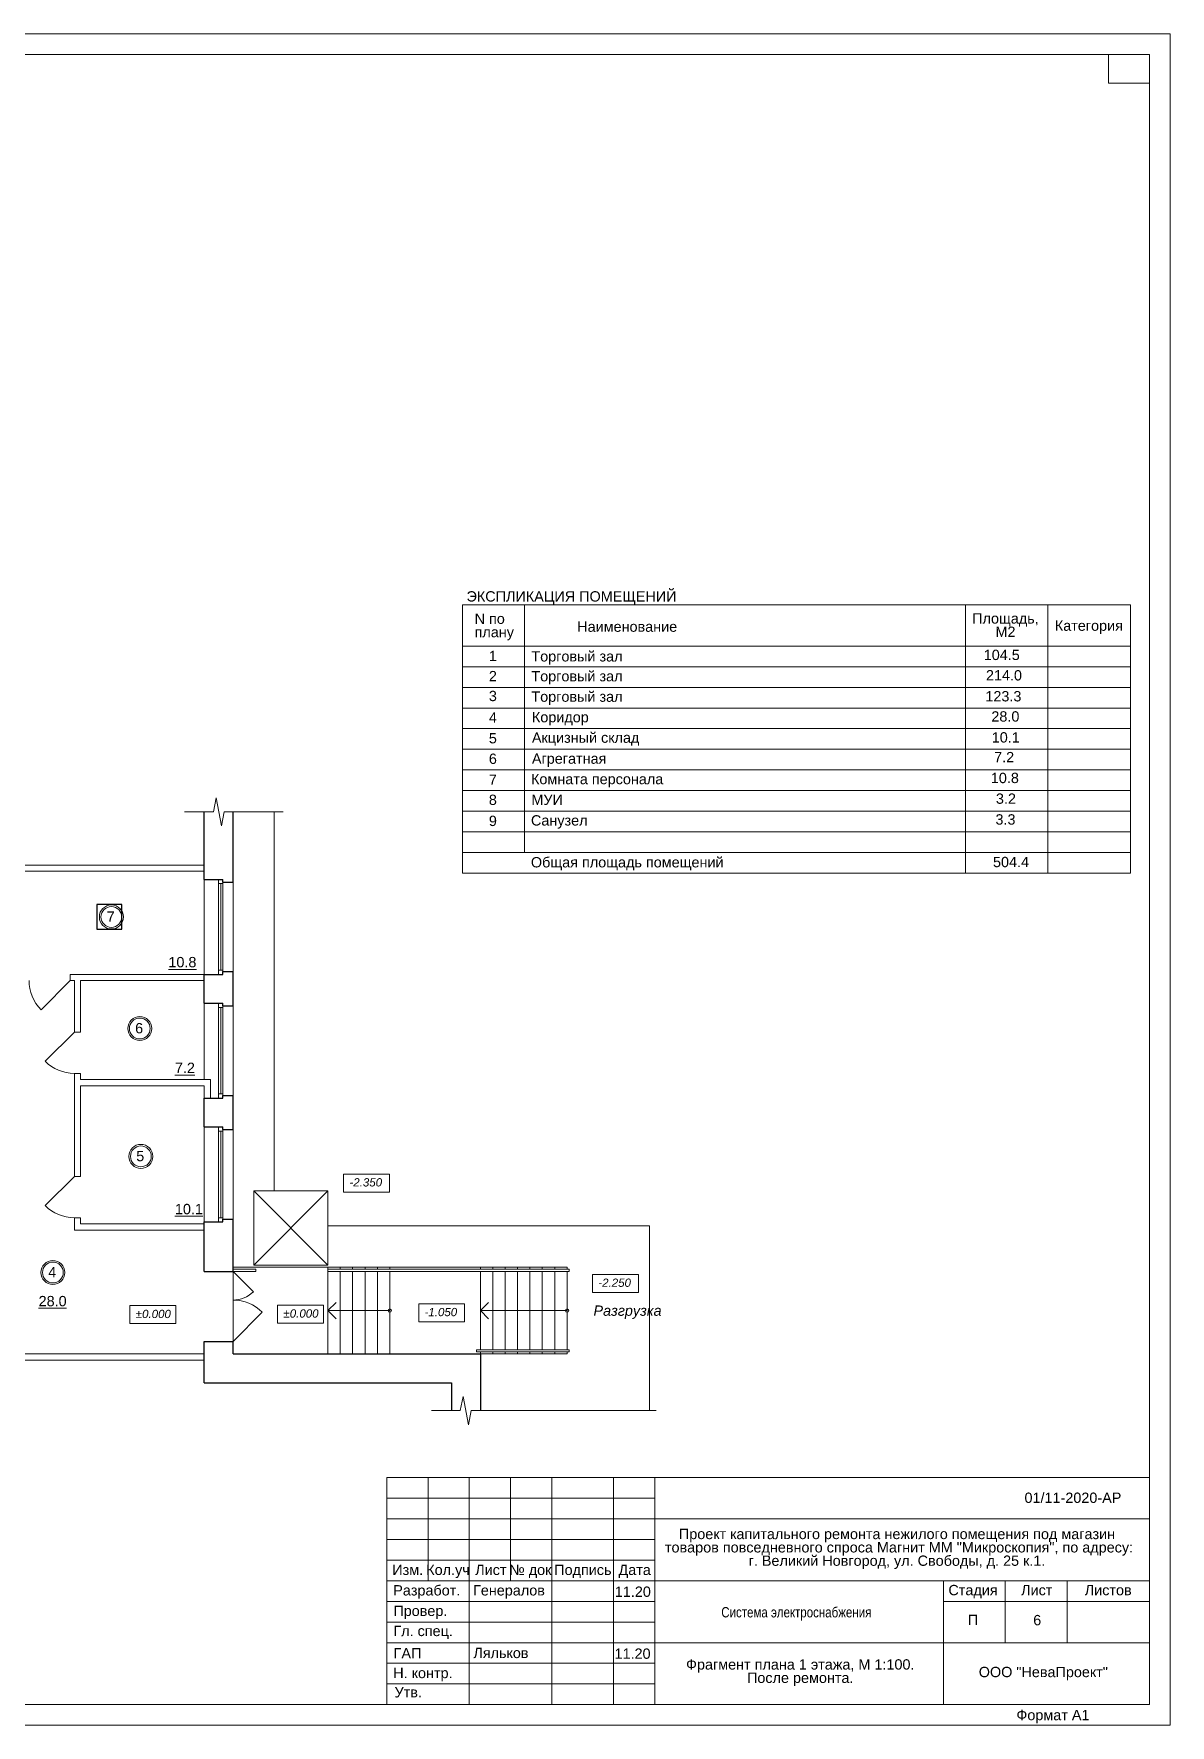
# Model space of a CAD drawing. Header units: metres. Extents: x 0 to 58, y -4.2 to 45.2.
# Drawn here: x 30.44 to 58, y 0 to 41 of the extents above; entities that cross this region are included whole.
import ezdxf
from ezdxf.enums import TextEntityAlignment as Align

# ---------------------------------------------------------------- set-up
doc = ezdxf.new("R2010")
doc.units = ezdxf.units.M
doc.header["$MEASUREMENT"] = 0
doc.layers.add('YOLO_TABLE', color=1, linetype='Continuous')
doc.styles.add('GOST 2.304', font='cs_gost2304.shx')
doc.styles.add('Style-Arial', font='arial.ttf')
doc.styles.add('Style-Arial IF', font='ariali.ttf')

# ---------------------------------------------------------------- blocks, each defined once
blk = doc.blocks.new('*U293')
at = {"color": 7, "linetype": 'Continuous', "lineweight": 13}
for p, q in [((0.013, 20), (28.513, 20)), ((27.513, 20), (27.513, 19.3)), ((28.513, 20), (28.513, -20)), ((27.513, 19.3), (28.513, 19.3)), ((10.013, -14.5), (28.513, -14.5)), ((10.013, -14.5), (10.013, -20)), ((11.013, -14.5), (11.013, -17)), ((12.013, -14.5), (12.013, -20)), ((13.013, -14.5), (13.013, -17)), ((14.013, -14.5), (14.013, -20)), ((15.513, -14.5), (15.513, -20)), ((16.513, -14.5), (16.513, -20)), ((16.513, -15.5), (28.513, -15.5)), ((10.013, -16.5), (16.513, -16.5)), ((10.013, -17), (16.513, -17)), ((16.513, -17), (28.513, -17)), ((23.513, -17.5), (28.513, -17.5)), ((16.513, -18.5), (28.513, -18.5)), ((0.013, -20), (28.513, -20))]:
    blk.add_line(p, q, dxfattribs=at)
at = {"color": 7, "linetype": 'Continuous', "lineweight": 0}
for p, q in [((10.013, -15), (16.513, -15)), ((10.013, -15.5), (16.513, -15.5)), ((10.013, -16), (16.513, -16)), ((10.013, -17.5), (16.513, -17.5)), ((10.013, -18), (16.513, -18)), ((10.013, -18.5), (16.513, -18.5)), ((10.013, -19), (16.513, -19)), ((10.013, -19.5), (16.513, -19.5))]:
    blk.add_line(p, q, dxfattribs=at)
at = {"color": 7, "linetype": 'Continuous', "lineweight": 0, "flags": 128}
blk.add_lwpolyline([(29.013, 20.5), (-28.987, 20.5), (-28.987, -20.5), (29.013, -20.5), (29.013, 20.5)], close=True, dxfattribs=at)
at = {"color": 7, "linetype": 'Continuous', "lineweight": 13, "flags": 128}
for points in [[(23.513, -17), (23.513, -20)], [(25.013, -17), (25.013, -18.5)], [(26.513, -17), (26.513, -18.5)]]:
    blk.add_lwpolyline(points, dxfattribs=at)
at = {"color": 7, "linetype": 'Continuous', "lineweight": 0, "style": 'Style-Arial'}
for s, p in [('Изм.', (10.52, -16.735)), ('Кол.уч', (11.497, -16.735)), ('Лист', (12.536, -16.735)), ('№ док', (13.494, -16.735)), ('Подпись', (14.768, -16.735)), ('Дата', (16.024, -16.735)), ('Разработ.', (10.982, -17.231)), ('Стадия', (24.231, -17.225)), ('Лист', (25.776, -17.225)), ('Листов', (27.509, -17.225)), ('Провер.', (10.827, -17.729)), ('Гл. спец.', (10.893, -18.216)), ('ГАП', (10.514, -18.757)), ('Н. контр.', (10.888, -19.235)), ('ООО "НеваПроект"', (25.936, -19.211)), ('Утв.', (10.532, -19.702)), ('Формат А1', (26.169, -20.254))]:
    blk.add_text(s, height=0.25, dxfattribs=at).set_placement(p, align=Align.MIDDLE_CENTER)
blk = doc.blocks.new('*U231')
at = {"color": 7, "linetype": 'Continuous', "lineweight": 13}
for radius in [0.291, 0.252]:
    blk.add_circle((0, 0), radius, dxfattribs=at)
at = {"color": 7, "linetype": 'Continuous', "lineweight": 13, "style": 'Style-Arial'}
blk.add_text('4', height=0.25, dxfattribs=at).set_placement((-0.113, 0.133), align=Align.TOP_LEFT)
blk = doc.blocks.new('*U232')
at = {"color": 7, "linetype": 'Continuous', "lineweight": 13}
for radius in [0.291, 0.252]:
    blk.add_circle((0, 0), radius, dxfattribs=at)
at = {"color": 7, "linetype": 'Continuous', "lineweight": 13, "style": 'Style-Arial'}
blk.add_text('5', height=0.25, dxfattribs=at).set_placement((-0.113, 0.133), align=Align.TOP_LEFT)
blk = doc.blocks.new('*U234')
at = {"color": 7, "linetype": 'Continuous', "lineweight": 13}
for radius in [0.291, 0.252]:
    blk.add_circle((0, 0), radius, dxfattribs=at)
at = {"color": 7, "linetype": 'Continuous', "lineweight": 13, "style": 'Style-Arial'}
blk.add_text('7', height=0.25, dxfattribs=at).set_placement((-0.113, 0.133), align=Align.TOP_LEFT)
blk = doc.blocks.new('*U233')
at = {"color": 7, "linetype": 'Continuous', "lineweight": 13}
for radius in [0.291, 0.252]:
    blk.add_circle((0, 0), radius, dxfattribs=at)
at = {"color": 7, "linetype": 'Continuous', "lineweight": 13, "style": 'Style-Arial'}
blk.add_text('6', height=0.25, dxfattribs=at).set_placement((-0.113, 0.133), align=Align.TOP_LEFT)

msp = doc.modelspace()

# ---------------------------------------------------------------- linework, layer by layer
at = {"color": 7, "linetype": 'Continuous', "lineweight": 13}
for p, q in [((40.835, 27.157), (57.036, 27.157)), ((40.835, 27.157), (40.835, 20.657)), ((42.335, 27.157), (42.335, 21.157)), ((53.036, 27.157), (53.036, 20.657)), ((55.036, 27.157), (55.036, 20.657)), ((57.036, 27.157), (57.036, 20.657)), ((57.036, 27.157), (57.036, 20.657)), ((40.835, 26.157), (57.036, 26.157)), ((40.835, 21.157), (57.036, 21.157)), ((40.835, 20.657), (57.036, 20.657)), ((31.321, 18.051), (30.614, 17.344)), ((34.571, 18.201), (31.321, 18.201)), ((31.321, 18.051), (31.321, 18.201)), ((31.421, 18.051), (31.321, 18.051)), ((31.421, 16.801), (31.421, 18.051)), ((34.571, 18.051), (31.571, 18.051)), ((31.571, 16.801), (31.571, 18.051)), ((31.421, 16.801), (30.714, 16.094)), ((31.571, 16.801), (31.421, 16.801)), ((31.421, 13.301), (31.421, 15.801)), ((31.571, 15.801), (31.421, 15.801)), ((31.571, 15.651), (31.571, 15.801)), ((34.721, 15.651), (31.571, 15.651)), ((34.721, 15.201), (34.721, 15.651)), ((34.571, 15.501), (31.571, 15.501)), ((31.571, 13.301), (31.571, 15.501)), ((34.571, 15.201), (34.571, 15.501)), ((31.421, 13.301), (30.714, 12.594)), ((31.571, 13.301), (31.421, 13.301)), ((31.421, 12.001), (31.421, 12.301)), ((31.571, 12.301), (31.421, 12.301)), ((31.571, 12.151), (31.571, 12.301)), ((34.571, 12.001), (31.421, 12.001)), ((34.571, 12.151), (31.571, 12.151)), ((35.271, 11.051), (35.821, 11.051)), ((35.271, 11.001), (35.821, 11.001)), ((35.271, 11.001), (35.764, 10.508)), ((35.821, 11.051), (35.821, 11.001)), ((37.571, 11.051), (43.421, 11.051)), ((37.571, 11.001), (43.421, 11.001)), ((43.421, 11.001), (43.421, 11.051)), ((35.271, 9.301), (35.98, 10.01)), ((41.171, 9.101), (43.421, 9.101)), ((41.171, 9.051), (43.421, 9.051)), ((43.421, 9.101), (43.421, 9.051))]:
    msp.add_line(p, q, dxfattribs=at)
at = {"color": 7, "linetype": 'Continuous', "lineweight": 0}
for p, q in [((40.835, 25.657), (57.036, 25.657)), ((40.835, 25.157), (57.036, 25.157)), ((40.835, 24.657), (57.036, 24.657)), ((40.835, 24.157), (57.036, 24.157)), ((40.835, 23.657), (57.036, 23.657)), ((40.835, 23.157), (57.036, 23.157)), ((40.835, 22.657), (57.036, 22.657)), ((40.835, 22.157), (57.036, 22.157)), ((36.271, 12.951), (36.271, 22.139)), ((40.835, 21.657), (57.036, 21.657)), ((40.835, 21.157), (57.036, 21.157)), ((40.835, 21.157), (57.036, 21.157)), ((40.835, 21.157), (57.036, 21.157)), ((34.921, 18.201), (34.921, 20.501)), ((35.021, 18.201), (35.021, 20.501)), ((40.835, 20.657), (57.036, 20.657)), ((34.971, 18.301), (34.971, 20.401)), ((34.921, 15.201), (34.921, 17.501)), ((34.971, 15.301), (34.971, 17.401)), ((35.021, 15.201), (35.021, 17.501)), ((34.921, 12.201), (34.921, 14.501)), ((34.971, 12.301), (34.971, 14.401)), ((35.021, 12.201), (35.021, 14.501)), ((35.771, 12.951), (37.571, 11.151)), ((35.771, 11.151), (37.571, 12.951)), ((37.571, 12.101), (45.371, 12.101)), ((45.371, 7.624), (45.371, 12.101)), ((35.271, 11.001), (35.271, 9.301))]:
    msp.add_line(p, q, dxfattribs=at)
at = {"lineweight": 30}
for p, q in [((34.571, 20.501), (34.571, 22.139)), ((35.271, 20.436), (35.271, 22.139)), ((34.571, 20.501), (35.021, 20.501)), ((35.021, 20.436), (35.021, 20.501)), ((35.021, 20.436), (35.271, 20.436)), ((34.571, 18.201), (35.021, 18.201)), ((34.571, 17.501), (34.571, 18.201)), ((35.021, 18.266), (35.271, 18.266)), ((35.021, 18.201), (35.021, 18.266)), ((35.271, 17.436), (35.271, 18.266)), ((34.571, 17.501), (35.021, 17.501)), ((35.021, 17.436), (35.021, 17.501)), ((35.021, 17.436), (35.271, 17.436)), ((34.571, 15.201), (35.021, 15.201)), ((34.571, 14.501), (34.571, 15.201)), ((35.021, 15.266), (35.271, 15.266)), ((35.021, 15.201), (35.021, 15.266)), ((35.271, 14.436), (35.271, 15.266)), ((34.571, 14.501), (35.021, 14.501)), ((35.021, 14.436), (35.021, 14.501)), ((35.021, 14.436), (35.271, 14.436)), ((34.571, 12.201), (35.021, 12.201)), ((34.571, 11.001), (34.571, 12.201)), ((35.021, 12.201), (35.021, 12.266)), ((35.021, 12.266), (35.271, 12.266)), ((35.271, 11.001), (35.271, 12.266)), ((34.571, 8.301), (34.571, 9.301)), ((35.271, 9.001), (35.271, 9.301)), ((35.271, 9.001), (41.271, 9.001)), ((41.271, 9.001), (41.271, 7.624)), ((34.571, 8.301), (40.571, 8.301)), ((40.571, 8.301), (40.571, 7.624))]:
    msp.add_line(p, q, dxfattribs=at)
at = {"lineweight": 13}
for p, q in [((29.671, 20.851), (34.571, 20.851)), ((29.671, 20.701), (34.571, 20.701)), ((35.271, 11.101), (43.371, 11.101)), ((37.571, 11.051), (37.571, 11.101)), ((39.071, 11.051), (39.071, 11.101)), ((41.271, 11.051), (41.271, 11.101)), ((43.371, 11.051), (43.371, 11.101)), ((37.571, 9.001), (37.571, 11.051)), ((39.071, 9.001), (39.071, 11.001)), ((41.271, 9.101), (41.271, 11.001)), ((43.371, 9.101), (43.371, 11.001)), ((41.171, 9.051), (41.171, 9.101)), ((41.271, 9.001), (41.271, 9.051)), ((43.371, 9.001), (43.371, 9.051)), ((29.671, 9.001), (34.571, 9.001)), ((29.671, 8.851), (34.571, 8.851)), ((41.271, 9.001), (43.371, 9.001))]:
    msp.add_line(p, q, dxfattribs=at)
at = {"lineweight": 0}
for p, q in [((34.571, 18.201), (34.571, 20.501)), ((35.271, 18.266), (35.271, 20.436)), ((34.571, 15.651), (34.571, 17.501)), ((35.271, 15.266), (35.271, 17.436)), ((34.571, 12.201), (34.571, 14.501)), ((35.271, 12.266), (35.271, 14.436)), ((37.871, 11.051), (37.871, 11.101)), ((38.171, 11.051), (38.171, 11.101)), ((38.471, 11.051), (38.471, 11.101)), ((38.771, 11.051), (38.771, 11.101)), ((41.571, 11.051), (41.571, 11.101)), ((41.871, 11.051), (41.871, 11.101)), ((42.171, 11.051), (42.171, 11.101)), ((42.471, 11.051), (42.471, 11.101)), ((42.771, 11.051), (42.771, 11.101)), ((43.071, 11.051), (43.071, 11.101)), ((37.871, 9.001), (37.871, 11.001)), ((38.171, 9.001), (38.171, 11.001)), ((38.471, 9.001), (38.471, 11.001)), ((38.771, 9.001), (38.771, 11.001)), ((41.571, 9.101), (41.571, 11.001)), ((41.871, 9.101), (41.871, 11.001)), ((42.171, 9.101), (42.171, 11.001)), ((42.471, 9.101), (42.471, 11.001)), ((42.771, 9.101), (42.771, 11.001)), ((43.071, 9.101), (43.071, 11.001)), ((37.769, 10.25), (37.571, 10.051)), ((39.071, 10.051), (37.571, 10.051)), ((37.769, 9.853), (37.571, 10.051)), ((41.469, 10.25), (41.271, 10.051)), ((43.371, 10.051), (41.271, 10.051)), ((41.469, 9.853), (41.271, 10.051)), ((41.571, 9.001), (41.571, 9.051)), ((41.871, 9.001), (41.871, 9.051)), ((42.171, 9.001), (42.171, 9.051)), ((42.471, 9.001), (42.471, 9.051)), ((42.771, 9.001), (42.771, 9.051)), ((43.071, 9.001), (43.071, 9.051))]:
    msp.add_line(p, q, dxfattribs=at)
at = {"color": 7, "linetype": 'Continuous', "lineweight": 30}
for p, q in [((34.571, 11.001), (35.271, 11.001)), ((34.571, 9.301), (35.271, 9.301))]:
    msp.add_line(p, q, dxfattribs=at)
at = {"lineweight": 0, "flags": 128}
for points in [[(34.096, 22.139), (34.792, 22.139), (34.858, 22.482), (34.991, 21.797), (35.057, 22.139), (36.485, 22.139)], [(40.086, 7.624), (40.782, 7.624), (40.849, 7.966), (40.981, 7.282), (41.048, 7.624), (45.529, 7.624)]]:
    msp.add_lwpolyline(points, dxfattribs=at)
at = {"color": 7, "linetype": 'Continuous', "lineweight": 13, "flags": 128}
for points in [[(34.921, 20.501), (35.021, 20.501), (35.021, 20.401), (34.921, 20.401), (34.921, 20.501)], [(34.921, 18.301), (35.021, 18.301), (35.021, 18.201), (34.921, 18.201), (34.921, 18.301)], [(34.921, 17.501), (35.021, 17.501), (35.021, 17.401), (34.921, 17.401), (34.921, 17.501)], [(34.921, 15.301), (35.021, 15.301), (35.021, 15.201), (34.921, 15.201), (34.921, 15.301)], [(34.921, 14.501), (35.021, 14.501), (35.021, 14.401), (34.921, 14.401), (34.921, 14.501)], [(35.771, 11.151), (35.771, 12.951), (37.571, 12.951), (37.571, 11.151), (35.771, 11.151)], [(34.921, 12.301), (35.021, 12.301), (35.021, 12.201), (34.921, 12.201), (34.921, 12.301)]]:
    msp.add_lwpolyline(points, close=True, dxfattribs=at)
at = {"color": 7, "linetype": 'Continuous', "lineweight": 0, "flags": 128}
for points in [[(37.951, 13.36), (39.065, 13.36), (39.065, 12.923), (37.951, 12.923), (37.951, 13.36)], [(43.987, 10.926), (45.101, 10.926), (45.101, 10.489), (43.987, 10.489), (43.987, 10.926)], [(32.769, 10.17), (33.882, 10.17), (33.882, 9.733), (32.769, 9.733), (32.769, 10.17)], [(36.351, 10.181), (37.464, 10.181), (37.464, 9.743), (36.351, 9.743), (36.351, 10.181)], [(39.773, 10.215), (40.886, 10.215), (40.886, 9.777), (39.773, 9.777), (39.773, 10.215)]]:
    msp.add_lwpolyline(points, close=True, dxfattribs=at)
at = {"lineweight": 0}
for centre in [(39.071, 10.051), (43.371, 10.051)]:
    msp.add_circle(centre, 0.0405, dxfattribs=at)
at = {"color": 7, "linetype": 'Continuous', "lineweight": 0}
for centre, radius, start, end in [((31.321, 18.051), 1, 180, 225), ((31.421, 16.801), 1, 225, 270), ((31.421, 13.301), 1, 225, 270), ((35.271, 11.001), 0.697, 270, 315), ((35.271, 9.301), 1.003, 45, 90)]:
    msp.add_arc(centre, radius, start, end, dxfattribs=at)
at = {"layer": 'YOLO_TABLE'}
msp.add_lwpolyline([(31.969, 19.294), (32.574, 19.294), (32.574, 19.898), (31.969, 19.898)], close=True, dxfattribs=at)

# ---------------------------------------------------------------- block references
at = {"color": 7, "linetype": 'Continuous', "lineweight": 13}
for name, p in [('*U293', (28.987, 20.5)), ('*U234', (32.319, 19.592)), ('*U233', (33.008, 16.888)), ('*U232', (33.035, 13.788)), ('*U231', (30.9, 10.973))]:
    msp.add_blockref(name, p, dxfattribs=at)

# ---------------------------------------------------------------- texts
at = {"color": 7, "lineweight": 13, "style": 'Style-Arial'}
msp.add_text('ЭКСПЛИКАЦИЯ ПОМЕЩЕНИЙ ', height=0.25, dxfattribs=at).set_placement((43.528, 27.363), align=Align.MIDDLE_CENTER)
at = {"color": 7, "linetype": 'Continuous', "lineweight": 0, "style": 'Style-Arial'}
for s, p in [('1', (41.572, 26.044)), ('2', (41.572, 25.555)), ('3', (41.572, 25.074)), ('4', (41.572, 24.55)), ('5', (41.572, 24.05)), ('6', (41.572, 23.552)), ('7', (41.572, 23.045)), ('8', (41.572, 22.557)), ('9', (41.572, 22.046)), ('Генералов', (41.962, 3.394))]:
    msp.add_text(s, height=0.25, dxfattribs=at).set_placement(p, align=Align.TOP_CENTER)
at = {"color": 7, "linetype": 'Continuous', "lineweight": 0}
for s, height, style, p in [('Торговый зал', 0.25, 'Style-Arial', (42.506, 26.035)), ('Торговый зал', 0.25, 'Style-Arial', (42.506, 25.553)), ('Торговый зал', 0.25, 'Style-Arial', (42.506, 25.058)), ('Коридор', 0.25, 'Style-Arial', (42.519, 24.561)), ('Акцизный склад', 0.25, 'Style-Arial', (42.519, 24.064)), ('Агрегатная', 0.25, 'Style-Arial', (42.519, 23.556)), ('Комната персонала', 0.25, 'Style-Arial', (42.497, 23.06)), ('МУИ', 0.25, 'Style-Arial', (42.506, 22.559)), ('Санузел', 0.25, 'Style-Arial', (42.496, 22.058)), ('-2.350', 0.2, 'Style-Arial IF', (38.093, 13.259)), ('-2.250', 0.2, 'Style-Arial IF', (44.129, 10.826)), ('±0.000', 0.2, 'Style-Arial IF', (32.91, 10.069)), ('±0.000', 0.2, 'Style-Arial IF', (36.492, 10.08)), ('-1.050', 0.2, 'Style-Arial IF', (39.914, 10.114))]:
    msp.add_text(s, height=height, dxfattribs=dict(at, style=style)).set_placement(p, align=Align.TOP_LEFT)
at = {"color": 7, "linetype": 'Continuous', "lineweight": 13}
for s, style, p in [('28.0', 'Style-Arial', (53.663, 24.578)), ('10.1', 'Style-Arial', (53.672, 24.07)), ('7.2', 'Style-Arial', (53.73, 23.592)), ('Общая площадь помещений', 'Style-Arial', (42.494, 21.043)), ('%%u7.2%%U', 'Style-Arial', (33.86, 16.06)), ('%%u10.1%%U', 'Style-Arial', (33.86, 12.636)), ('%%u28.0%%U', 'Style-Arial', (30.554, 10.405)), ('Разгрузка', 'Style-Arial IF', (44.012, 10.174))]:
    msp.add_text(s, height=0.25, dxfattribs=dict(at, style=style)).set_placement(p, align=Align.TOP_LEFT)
at = {"color": 7, "linetype": 'Continuous', "lineweight": 13, "style": 'Style-Arial'}
msp.add_text('01/11-2020-АР', height=0.25, dxfattribs=at).set_placement((55.641, 5.638), align=Align.TOP_CENTER)
at = {"color": 7, "linetype": 'Continuous', "lineweight": 30, "style": 'Style-Arial'}
msp.add_text('6', height=0.25, dxfattribs=at).set_placement((54.678, 2.672), align=Align.TOP_LEFT)
at = {"color": 7, "lineweight": 13, "style": 'Style-Arial'}
msp.add_text('Ляльков', height=0.25, dxfattribs=at).set_placement((41.099, 1.876), align=Align.TOP_LEFT)
at = {"color": 7, "linetype": 'Continuous', "lineweight": 13, "char_height": 0.25, "style": 'Style-Arial'}
for s, insert, attachment_point, line_spacing_factor in [('N по \\Pплану', (41.129, 26.622), 4, 0.776524), ('Наименование', (43.618, 26.628), 4, 0.6), ('104.5', (53.478, 26.07), 1, 0.6), ('214.0', (53.531, 25.575), 1, 0.6), ('123.3', (53.518, 25.067), 1, 0.6), ('10.8', (53.65, 23.087), 1, 0.6), ('3.2', (53.773, 22.585), 1, 0.6), ('3.3', (53.762, 22.082), 1, 0.6), ('504.4', (53.702, 21.049), 1, 0.6), ('\\L10.8', (33.702, 18.622), 1, 0.6), ('Проект капитального ремонта нежилого помещения под магазин\\P товаров повседневного спроса Магнит ММ "Микроскопия", по адресу: \\Pг. Великий Новгород, ул. Свободы, д. 25 к.1.', (51.374, 4.76), 2, 0.776524), ('Фрагмент плана 1 этажа, М 1:100.\\PПосле ремонта.', (49.027, 1.273), 5, 0.776524)]:
    msp.add_mtext(s, dxfattribs=dict(at, insert=insert, attachment_point=attachment_point, line_spacing_factor=line_spacing_factor))
at = {"color": 7, "linetype": 'Continuous', "lineweight": 0, "char_height": 0.25}
for s, insert, attachment_point, line_spacing_factor, style in [('Площадь,\\PМ2', (54.005, 26.954), 2, 0.776524, 'Style-Arial'), ('Категория', (56.028, 26.779), 2, 0.6, 'Style-Arial'), ('{\\W0.8;Система электроснабжения}', (48.932, 2.7), 5, 0.9, 'Style-Arial'), ('\\fArial|b0|i0|c204204|p39;П', (53.218, 2.551), 5, 0.72, 'GOST 2.304')]:
    msp.add_mtext(s, dxfattribs=dict(at, insert=insert, attachment_point=attachment_point, line_spacing_factor=line_spacing_factor, style=style))
at = {"color": 7, "linetype": 'Continuous', "lineweight": 30, "char_height": 0.25, "attachment_point": 1, "line_spacing_factor": 0.72, "style": 'GOST 2.304'}
for insert in [(44.53, 3.361), (44.523, 1.859)]:
    msp.add_mtext('\\fArial|b0|i0|c204204|p39;11.20', dxfattribs=dict(at, insert=insert))

doc.saveas('drawing.dxf')
